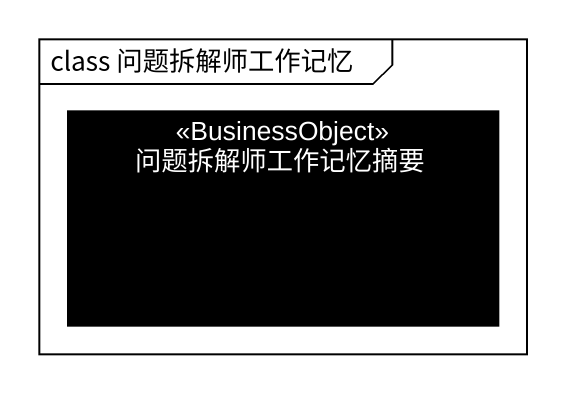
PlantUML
@startuml
mainframe class 问题拆解师工作记忆
hide circle
hide empty members
class 问题拆解师工作记忆摘要 <<BusinessObject>> #000000
@enduml
